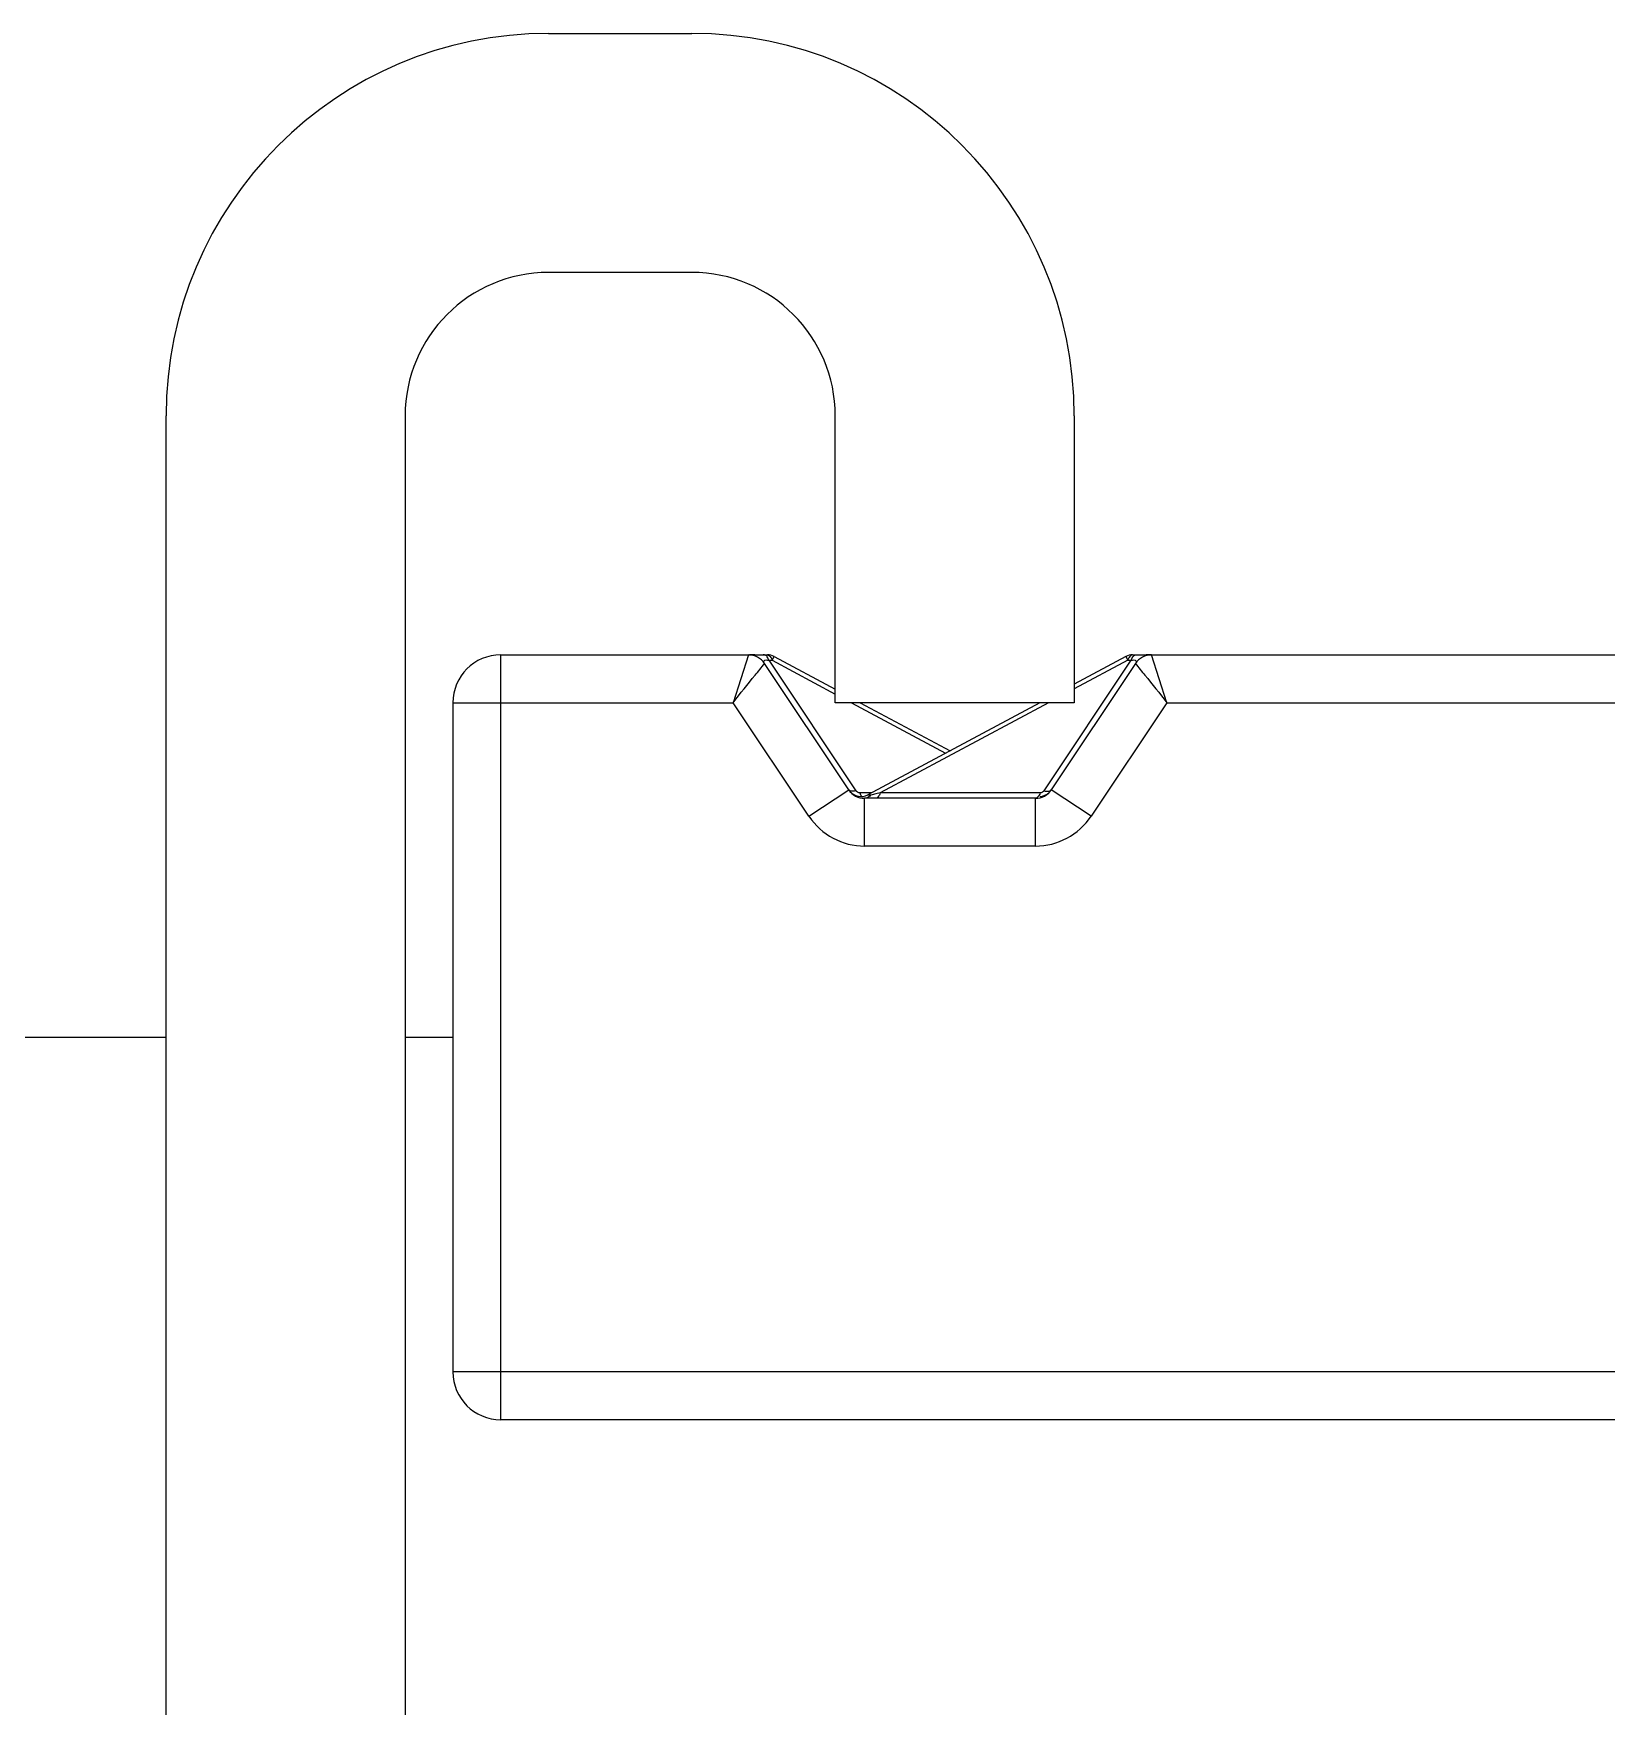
# Model space of a CAD drawing. Extents: x -191212 to 1245715665, y -234495 to 250873.
# Drawn here: x 184573.8 to 184629.4, y 131722.7 to 131781.9 of the extents above; entities that cross this region are included whole.
import ezdxf

# ---------------------------------------------------------------- set-up
doc = ezdxf.new("R2010")
doc.units = 0
doc.header["$LTSCALE"] = 500
doc.layers.get('0').update_dxf_attribs({"linetype": 'CONTINUOUS'})
doc.layers.add('PUB_TEXT', color=7, linetype='CONTINUOUS')

# ---------------------------------------------------------------- blocks, each defined once
blk = doc.blocks.new('deeeeee')
at = {"linetype": 'Continuous'}
for p, q in [((-465607.137, -352106.258), (-465599.514, -352106.258)), ((-465599.514, -352118.963), (-465607.137, -352118.963)), ((-465627.465, -352294.292), (-465627.465, -352126.586)), ((-465614.76, -352126.586), (-465614.76, -352294.292)), ((-465591.891, -352141.832), (-465591.891, -352126.586)), ((-465579.186, -352126.586), (-465579.186, -352141.832)), ((-465609.678, -352179.947), (-465609.678, -352139.291)), ((-465609.678, -352139.291), (-465596.5, -352139.291)), ((-465596.5, -352139.291), (-465597.316, -352141.832)), ((-465596.487, -352139.291), (-465595.496, -352139.291)), ((-465596.164, -352139.291), (-465596.447, -352139.291)), ((-465595.675, -352139.291), (-465595.727, -352139.291)), ((-465591.176, -352146.462), (-465595.655, -352139.744)), ((-465595.42, -352139.578), (-465590.796, -352146.514)), ((-465595.42, -352139.578), (-465595.241, -352139.578)), ((-465595.296, -352139.452), (-465595.249, -352139.556)), ((-465595.241, -352139.578), (-465595.136, -352139.382)), ((-465595.241, -352139.578), (-465591.891, -352141.374)), ((-465595.136, -352139.382), (-465591.891, -352141.12)), ((-465580.788, -352146.514), (-465576.165, -352139.579)), ((-465575.93, -352139.744), (-465580.409, -352146.462)), ((-465576.449, -352139.382), (-465579.186, -352140.848)), ((-465576.343, -352139.579), (-465579.186, -352141.102)), ((-465576.449, -352139.382), (-465576.343, -352139.579)), ((-465576.343, -352139.579), (-465576.165, -352139.579)), ((-465576.289, -352139.452), (-465576.335, -352139.556)), ((-465576.089, -352139.291), (-465575.098, -352139.291)), ((-465575.103, -352139.291), (-465575.368, -352139.291)), ((-465575.084, -352139.291), (-465470.669, -352139.291)), ((-465574.268, -352141.832), (-465575.084, -352139.291)), ((-465612.219, -352141.832), (-465612.219, -352177.406)), ((-465612.219, -352141.832), (-465597.316, -352141.832)), ((-465593.29, -352147.871), (-465597.316, -352141.832)), ((-465579.186, -352141.832), (-465591.891, -352141.832)), ((-465591.035, -352141.832), (-465586.029, -352144.515)), ((-465590.562, -352141.832), (-465585.792, -352144.388)), ((-465581.022, -352141.832), (-465590.166, -352146.732)), ((-465580.549, -352141.832), (-465589.497, -352146.627)), ((-465574.268, -352141.832), (-465578.294, -352147.871)), ((-465574.268, -352141.832), (-465472.299, -352141.832)), ((-465593.29, -352147.871), (-465591.176, -352146.462)), ((-465589.971, -352146.627), (-465590.585, -352146.627)), ((-465590.33, -352149.455), (-465590.33, -352146.914)), ((-465581.254, -352146.914), (-465590.33, -352146.914)), ((-465589.93, -352146.728), (-465590.011, -352146.747)), ((-465589.734, -352146.682), (-465589.93, -352146.728)), ((-465589.497, -352146.627), (-465589.734, -352146.682)), ((-465581, -352146.627), (-465589.497, -352146.627)), ((-465581.254, -352149.455), (-465581.254, -352146.914)), ((-465578.294, -352147.871), (-465580.409, -352146.462)), ((-465581.254, -352149.455), (-465590.33, -352149.455)), ((-465881.565, -352159.619), (-465627.465, -352159.619)), ((-465614.76, -352159.619), (-465612.219, -352159.619)), ((-465462.3, -352177.406), (-465612.219, -352177.406)), ((-465436.89, -352179.947), (-465609.678, -352179.947))]:
    blk.add_line(p, q, dxfattribs=at)
for centre, radius, start, end in [((-465607.137, -352126.586), 20.328, 90, 180), ((-465599.514, -352126.586), 20.328, 0, 90), ((-465607.137, -352126.586), 7.623, 90, 180), ((-465599.514, -352126.586), 7.623, 0, 90), ((-465609.678, -352141.832), 2.541, 90, 180), ((-465596.5, -352140.308), 1.016, 33.69007, 90), ((-465595.496, -352140.053), 0.762, 61.81607, 90), ((-465595.794, -352139.725), 0.568, 28.71382, 31.90001), ((-465596.152, -352139.888), 0.962, 18.77442, 20.20938), ((-465576.089, -352140.053), 0.762, 90, 118.18393), ((-465575.432, -352139.888), 0.962, 159.7941, 161.23344), ((-465575.79, -352139.725), 0.568, 148.10812, 151.28429), ((-465575.084, -352140.308), 1.016, 90, 146.30993), ((-465590.33, -352145.898), 1.016, 213.69007, 270), ((-465590.526, -352146.06), 0.762, 219.75334, 298.18393), ((-465581.254, -352145.898), 1.016, 270, 326.30993), ((-465581.058, -352146.06), 0.762, 274.27495, 313.91115), ((-465590.33, -352145.898), 3.557, 213.69007, 270), ((-465581.254, -352145.898), 3.557, 270, 326.30993), ((-465609.678, -352177.406), 2.541, 180, 270)]:
    blk.add_arc(centre, radius, start, end, dxfattribs=at)
for points, knots in [([(-465597.316, -352141.832), (-465596.931, -352141.345), (-465596.399, -352140.633), (-465595.801, -352139.968), (-465595.655, -352139.744)], [0, 0, 0, 0, 0.698346, 1, 1, 1, 1]), ([(-465595.655, -352139.744), (-465595.68, -352139.706), (-465595.72, -352139.528), (-465595.505, -352139.562), (-465595.42, -352139.578)], [0, 0, 0, 0, 0.346904, 1, 1, 1, 1]), ([(-465595.578, -352139.325), (-465595.593, -352139.315), (-465595.623, -352139.297), (-465595.658, -352139.291), (-465595.674, -352139.291)], [0, 0, 0, 0, 0.519543, 1, 1, 1, 1]), ([(-465595.42, -352139.578), (-465595.429, -352139.55), (-465595.466, -352139.457), (-465595.521, -352139.366), (-465595.578, -352139.325)], [0, 0, 0, 0, 0.29815, 1, 1, 1, 1]), ([(-465576.165, -352139.579), (-465576.155, -352139.55), (-465576.119, -352139.457), (-465576.063, -352139.367), (-465576.006, -352139.325)], [0, 0, 0, 0, 0.298151, 1, 1, 1, 1]), ([(-465576.165, -352139.579), (-465576.08, -352139.562), (-465575.865, -352139.528), (-465575.905, -352139.706), (-465575.93, -352139.744)], [0, 0, 0, 0, 0.652586, 1, 1, 1, 1]), ([(-465576.006, -352139.325), (-465575.992, -352139.315), (-465575.962, -352139.297), (-465575.927, -352139.291), (-465575.91, -352139.291)], [0, 0, 0, 0, 0.519447, 1, 1, 1, 1]), ([(-465575.93, -352139.744), (-465575.783, -352139.968), (-465575.186, -352140.633), (-465574.654, -352141.345), (-465574.268, -352141.832)], [0, 0, 0, 0, 0.301655, 1, 1, 1, 1]), ([(-465591.096, -352146.522), (-465591.112, -352146.516), (-465591.143, -352146.5), (-465591.167, -352146.475), (-465591.176, -352146.462)], [0, 0, 0, 0, 0.522211, 1, 1, 1, 1]), ([(-465590.796, -352146.514), (-465590.825, -352146.521), (-465590.923, -352146.543), (-465591.03, -352146.547), (-465591.096, -352146.522)], [0, 0, 0, 0, 0.298572, 1, 1, 1, 1]), ([(-465589.497, -352146.627), (-465589.511, -352146.668), (-465589.557, -352146.785), (-465589.664, -352146.914), (-465589.752, -352146.914)], [0, 0, 0, 0, 0.333363, 1, 1, 1, 1]), ([(-465581, -352146.627), (-465581.014, -352146.668), (-465581.06, -352146.785), (-465581.167, -352146.914), (-465581.254, -352146.914)], [0, 0, 0, 0, 0.333363, 1, 1, 1, 1]), ([(-465580.788, -352146.514), (-465580.746, -352146.525), (-465580.623, -352146.552), (-465580.457, -352146.534), (-465580.409, -352146.462)], [0, 0, 0, 0, 0.33351, 1, 1, 1, 1])]:
    blk.add_open_spline(points, degree=3, knots=knots, dxfattribs=at)
for points in [[(-465595.496, -352139.291), (-465595.42, -352139.291), (-465595.352, -352139.36), (-465595.312, -352139.424)], [(-465576.089, -352139.291), (-465576.165, -352139.291), (-465576.233, -352139.36), (-465576.273, -352139.424)], [(-465590.585, -352146.627), (-465590.665, -352146.627), (-465590.752, -352146.58), (-465590.796, -352146.514)], [(-465590.585, -352146.627), (-465590.562, -352146.693), (-465590.533, -352146.758), (-465590.492, -352146.814)], [(-465590.011, -352146.747), (-465590.065, -352146.812), (-465590.137, -352146.868), (-465590.216, -352146.895)], [(-465590.011, -352146.747), (-465590.06, -352146.764), (-465590.123, -352146.76), (-465590.166, -352146.732)], [(-465580.788, -352146.514), (-465580.833, -352146.58), (-465580.92, -352146.627), (-465581, -352146.627)]]:
    blk.add_open_spline(points, degree=3, dxfattribs=at)

msp = doc.modelspace()

# ---------------------------------------------------------------- block references
at = {"layer": 'PUB_TEXT', "xscale": 0.6652800000000001, "yscale": 0.6652800000000001, "zscale": 0.6652800000000001}
msp.add_blockref('deeeeee', (494351.104, 366031.126), dxfattribs=at)

doc.saveas('drawing.dxf')
